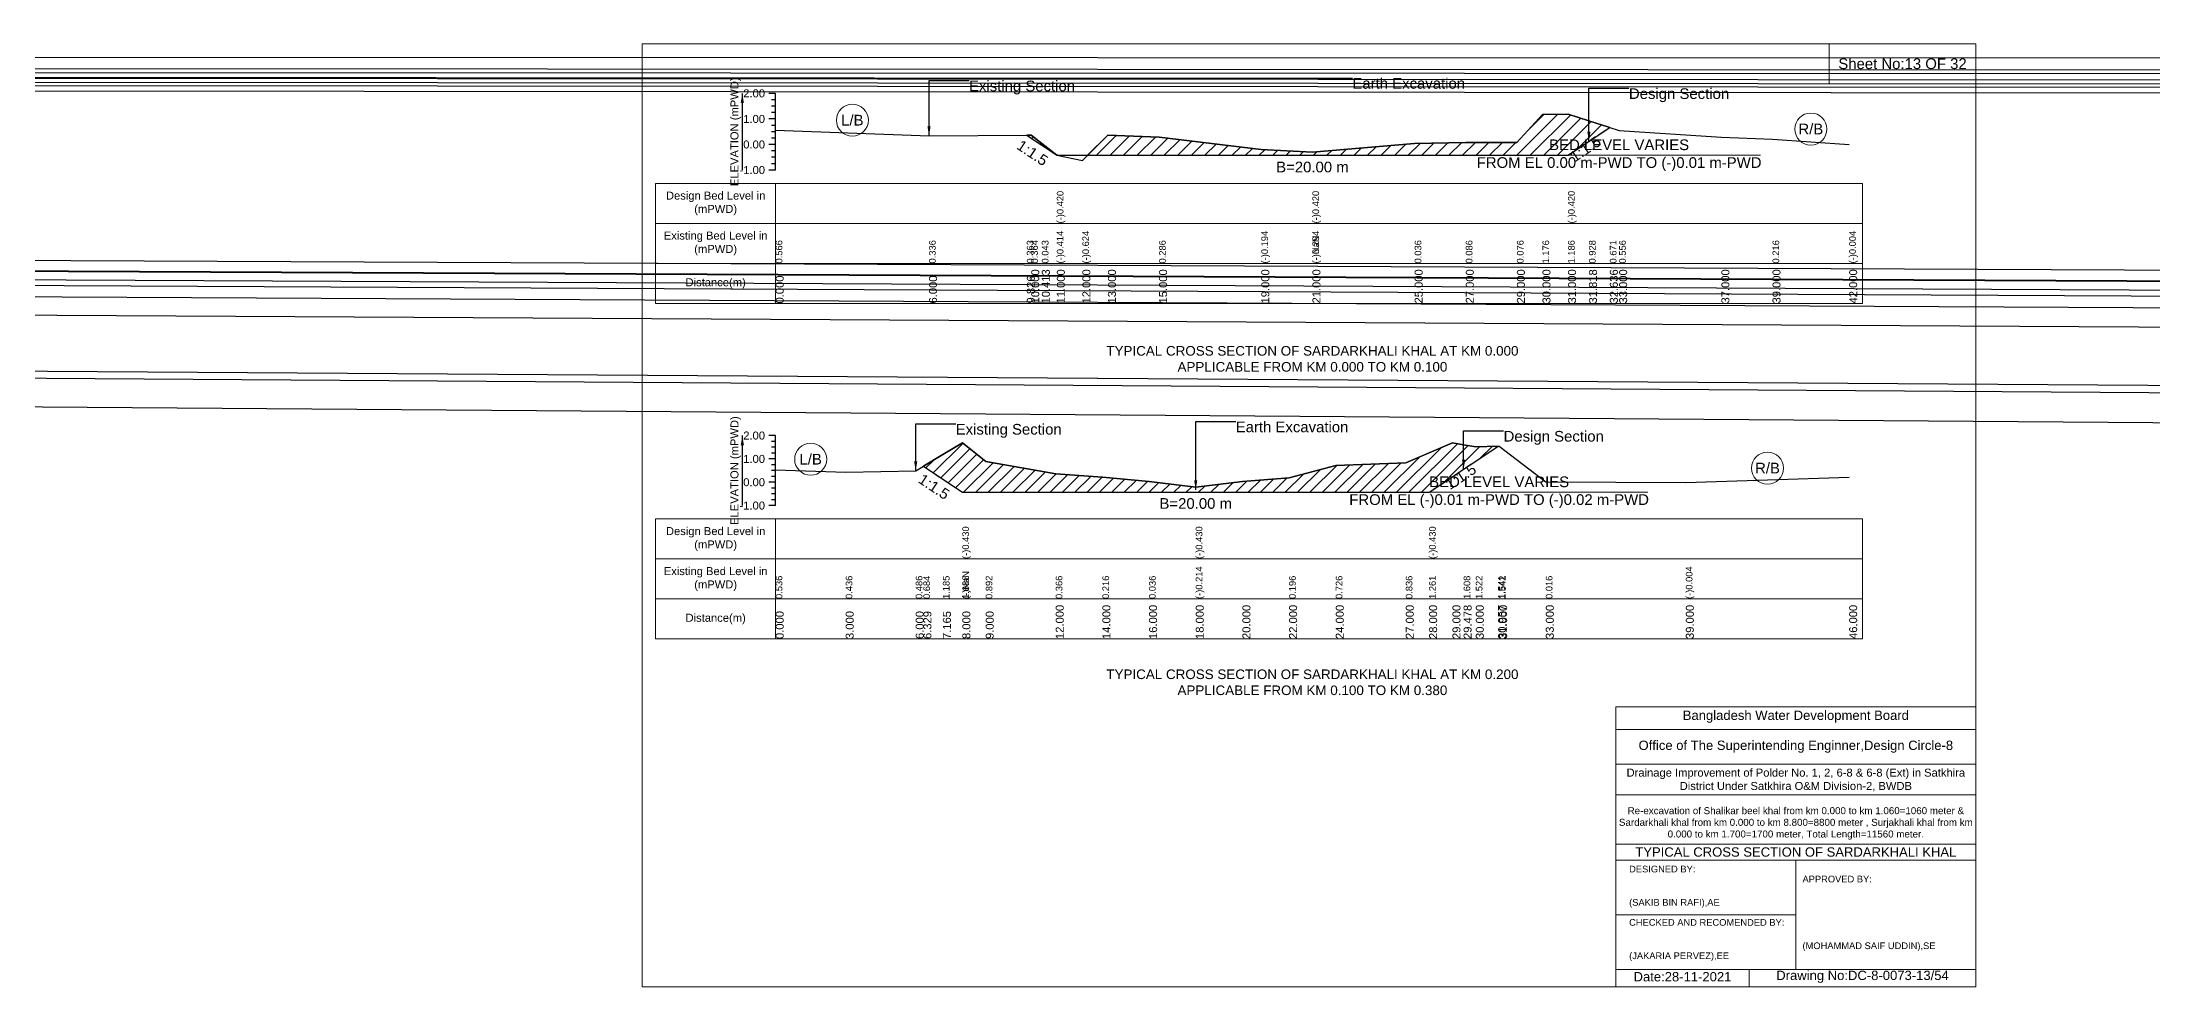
# Model space of a CAD drawing. Header units: inches. Extents: x 0 to 416000, y -4242 to 7.
# Drawn here: x 217300 to 226796, y -4242 to 7 of the extents above; entities that cross this region are included whole.
import ezdxf

# ---------------------------------------------------------------- set-up
doc = ezdxf.new("R2010")
doc.units = ezdxf.units.IN
doc.header["$LTSCALE"] = 7
doc.header["$MEASUREMENT"] = 0
doc.linetypes.add('DASHED', pattern=[0.75, 0.5, -0.25])
for name, color, linetype, lineweight in [('Cross section Data Border', 7, 'Continuous', 9), ('Cross Section Labels', 7, 'Continuous', 9), ('Design_Bed_Level for Xsection', 7, 'DASHED', 25), ('Existing_Bed_Level for Xsection', 7, 'Continuous', 25), ('Long Section Labels', 7, 'Continuous', 9)]:
    doc.layers.add(name, color=color, linetype=linetype, lineweight=lineweight)
doc.styles.get("Standard").update_dxf_attribs({"font": 'arial.ttf'})
doc.dimstyles.get("Standard").update_dxf_attribs({"dimtxt": 0.18, "dimasz": 0.18, "dimexe": 0.18, "dimexo": 0.0625, "dimgap": 0.09, "dimtad": 0, "dimtih": 1, "dimtoh": 1, "dimdec": 4, "dimzin": 0, "dimdsep": 46, "dimtxsty": 'Standard', "dimcen": 0.09, "dimadec": 0, "dimazin": 0, "dimtfac": 1, "dimtdec": 4, "dimtofl": 0, "dimtmove": 0, "dimatfit": 3, "dimfxl": 1, "dimtolj": 1, "dimtzin": 0, "dimarcsym": 0})

msp = doc.modelspace()

# ---------------------------------------------------------------- hatches: boundary and pattern name
at = {"layer": 'Existing_Bed_Level for Xsection'}
h = msp.add_hatch(dxfattribs=at)
h.set_pattern_fill('ANSI31', color=256, scale=345, style=0)
h.paths.add_polyline_path([(222003.7, -501.5), (222095, -501.5), (222325, -501.5), (222785, -501.5), (223015, -501.5), (223475, -501.5), (223705, -501.5), (223935, -501.5), (224050, -501.5), (224165, -501.5), (224259.1, -438.8), (224353.1, -376.1), (224259.1, -346.5), (224165, -316.9), (224050, -318), (223935, -444.5), (223705, -443.4), (223475, -449.1), (223015, -487.1), (222785, -475.6), (222325, -420.4), (222095, -411.4)])
h = msp.add_hatch(dxfattribs=at)
h.set_pattern_fill('ANSI31', color=256, scale=345, style=0)
h.paths.add_polyline_path([(221730, -411.5), (221750, -424.9), (221797.5, -456.5), (221865, -501.5), (221868.3, -501.5), (221865, -500.9), (221797.5, -448.3), (221750, -411.4)])
h = msp.add_hatch(dxfattribs=at)
h.set_pattern_fill('ANSI31', color=256, scale=315, style=0)
h.paths.add_polyline_path([(221264.6, -1900.7), (221352.3, -1959.2), (221440, -2017.7), (221545, -2017.7), (221860, -2017.7), (222070, -2017.7), (222280, -2017.7), (222490, -2017.7), (222700, -2017.7), (222910, -2017.7), (223120, -2017.7), (223435, -2017.7), (223540, -2017.7), (223645, -1947.7), (223695.2, -1914.2), (223750, -1877.7), (223850.5, -1810.7), (223750, -1812.7), (223695.2, -1803.7), (223645, -1795.5), (223540, -1840.1), (223435, -1884.8), (223120, -1896.3), (222910, -1952), (222700, -1968.8), (222490, -1995), (222280, -1968.8), (222070, -1949.8), (221860, -1934.1), (221545, -1878.9), (221440, -1795.5), (221352.3, -1848.1)])

# ---------------------------------------------------------------- linework, layer by layer
at = {"layer": 'Cross section Data Border'}
for points in [[(220000, 0), (226000, 0), (226000, -4242), (220000, -4242)], [(225340, 0), (226000, 0), (226000, -180), (225340, -180)], [(220060, -628.2), (225490, -628.2), (225490, -1168.2), (220060, -1168.2)], [(220060, -2137.5), (225490, -2137.5), (225490, -2677.5), (220060, -2677.5)]]:
    msp.add_lwpolyline(points, close=True, dxfattribs=at)
for points in [[(220600, -628.2), (220600, -1168.2)], [(220060, -808.2), (225490, -808.2)], [(220060, -988.2), (225490, -988.2)], [(220600, -2137.5), (220600, -2677.5)], [(220060, -2317.5), (225490, -2317.5)], [(220060, -2497.5), (225490, -2497.5)], [(224380, -4242), (224380, -2982), (226000, -2982)], [(224380, -3084), (226000, -3084)], [(224380, -3240), (226000, -3240)], [(224380, -3378), (226000, -3378)], [(224380, -3600), (226000, -3600)], [(224380, -3672), (226000, -3672)], [(225190, -3672), (225190, -4164)], [(224380, -3918), (225190, -3918)], [(224380, -4164), (226000, -4164)], [(224980, -4164), (224980, -4242)]]:
    msp.add_lwpolyline(points, dxfattribs=at)
at = {"layer": 'Cross Section Labels'}
for points in [[(223758.7, -501.5), (225031.3, -501.5)], [(223185.2, -2017.7), (224524.8, -2017.7)]]:
    msp.add_lwpolyline(points, dxfattribs=at)
for centre in [(220945, -343.9), (225257.5, -383.6), (220757.5, -1869), (225062.5, -1908.9)]:
    msp.add_circle(centre, 72, dxfattribs=at)
at = {"layer": 'Design_Bed_Level for Xsection'}
for points in [[(221730, -411.5), (221797.5, -456.5), (221865, -501.5), (223015, -501.5), (224165, -501.5), (224259.1, -438.8), (224353.1, -376.1)], [(221264.6, -1900.7), (221352.3, -1959.2), (221440, -2017.7), (222490, -2017.7), (223540, -2017.7), (223695.2, -1914.2), (223850.5, -1810.7)]]:
    msp.add_lwpolyline(points, dxfattribs=at)
at = {"layer": 'Existing_Bed_Level for Xsection'}
for points in [[(220600, -223.2), (220570, -223.2)], [(220600, -252), (220582, -252)], [(220600, -280.7), (220582, -280.7)], [(220600, -568.2), (220600, -453.2), (220600, -338.2), (220600, -223.2)], [(220600, -338.2), (220570, -338.2)], [(220600, -309.5), (220582, -309.5)], [(220600, -367), (220582, -367)], [(220600, -388.1), (221290, -414.6), (221730, -411.5), (221750, -411.4), (221797.5, -448.3), (221865, -500.9), (221865, -500.9), (221980, -525), (222095, -411.4), (222325, -420.4), (222785, -475.6), (223015, -487.1), (223015, -487.1), (223475, -449.1), (223705, -443.4), (223935, -444.5), (224050, -318), (224165, -316.9), (224165, -316.9), (224259.1, -346.5), (224353.1, -376.1), (224395, -389.3), (224855, -420.4), (225085, -428.4), (225430, -453.7)], [(220600, -453.2), (220570, -453.2)], [(220600, -395.7), (220582, -395.7)], [(220600, -424.5), (220582, -424.5)], [(220600, -568.2), (220570, -568.2)], [(220600, -482), (220582, -482)], [(220600, -510.7), (220582, -510.7)], [(220600, -539.5), (220582, -539.5)], [(220600, -1762.5), (220570, -1762.5)], [(220600, -1788.8), (220582, -1788.8)], [(220600, -2077.5), (220600, -1972.5), (220600, -1867.5), (220600, -1762.5)], [(220600, -1916.2), (220915, -1926.8), (221230, -1921.5), (221264.6, -1900.7), (221352.3, -1848.1), (221440, -1795.5), (221440, -1795.5), (221545, -1878.9), (221860, -1934.1), (222070, -1949.8), (222280, -1968.8), (222490, -1995), (222490, -1995), (222700, -1968.8), (222910, -1952), (223120, -1896.3), (223435, -1884.8), (223540, -1840.1), (223540, -1840.1), (223645, -1795.5), (223695.2, -1803.7), (223750, -1812.7), (223850.5, -1810.7), (223855, -1810.6), (224065, -1970.8), (224695, -1973), (225430, -1949.8)], [(220600, -1867.5), (220570, -1867.5)], [(220600, -1815), (220582, -1815)], [(220600, -1841.3), (220582, -1841.3)], [(220600, -1893.8), (220582, -1893.8)], [(220600, -1972.5), (220570, -1972.5)], [(220600, -1920), (220582, -1920)], [(220600, -1946.3), (220582, -1946.3)], [(220600, -2077.5), (220570, -2077.5)], [(220600, -1998.8), (220582, -1998.8)], [(220600, -2025), (220582, -2025)], [(220600, -2051.3), (220582, -2051.3)]]:
    msp.add_lwpolyline(points, dxfattribs=at)
for points in [[(222003.7, -501.5), (222095, -501.5), (222325, -501.5), (222785, -501.5), (223015, -501.5), (223015, -501.5), (223475, -501.5), (223705, -501.5), (223935, -501.5), (224050, -501.5), (224165, -501.5), (224165, -501.5), (224259.1, -438.8), (224353.1, -376.1), (224259.1, -346.5), (224165, -316.9), (224165, -316.9), (224050, -318), (223935, -444.5), (223705, -443.4), (223475, -449.1), (223015, -487.1), (223015, -487.1), (222785, -475.6), (222325, -420.4), (222095, -411.4)], [(221730, -411.5), (221730, -411.5), (221750, -424.9), (221797.5, -456.5), (221865, -501.5), (221865, -501.5), (221868.3, -501.5), (221865, -500.9), (221865, -500.9), (221797.5, -448.3), (221750, -411.4), (221730, -411.5)], [(221264.6, -1900.7), (221264.6, -1900.7), (221352.3, -1959.2), (221440, -2017.7), (221440, -2017.7), (221545, -2017.7), (221860, -2017.7), (222070, -2017.7), (222280, -2017.7), (222490, -2017.7), (222490, -2017.7), (222700, -2017.7), (222910, -2017.7), (223120, -2017.7), (223435, -2017.7), (223540, -2017.7), (223540, -2017.7), (223645, -1947.7), (223695.2, -1914.2), (223750, -1877.7), (223850.5, -1810.7), (223750, -1812.7), (223695.2, -1803.7), (223645, -1795.5), (223540, -1840.1), (223540, -1840.1), (223435, -1884.8), (223120, -1896.3), (222910, -1952), (222700, -1968.8), (222490, -1995), (222490, -1995), (222280, -1968.8), (222070, -1949.8), (221860, -1934.1), (221545, -1878.9), (221440, -1795.5), (221440, -1795.5), (221352.3, -1848.1), (221264.6, -1900.7)]]:
    msp.add_lwpolyline(points, close=True, dxfattribs=at)

# ---------------------------------------------------------------- texts
at = {"layer": 'Cross section Data Border', "attachment_point": 5}
for s, insert, char_height in [('Sheet No:13 OF 32', (225670, -90), 48), ('Bangladesh Water Development Board', (225190, -3027), 42), ('Office of The Superintending Enginner,Design Circle-8', (225190, -3162), 42)]:
    msp.add_mtext(s, dxfattribs=dict(at, insert=insert, char_height=char_height))
at = {"layer": 'Cross section Data Border'}
for s, insert, char_height, width, attachment_point in [('Design Bed Level in (mPWD)', (220330, -718.2), 36, 480, 5), ('Existing Bed Level in (mPWD)', (220330, -898.2), 36, 480, 5), ('Distance(m)', (220330, -1078.2), 36, 480, 5), ('Design Bed Level in (mPWD)', (220330, -2227.5), 36, 480, 5), ('Existing Bed Level in (mPWD)', (220330, -2407.5), 36, 480, 5), ('Distance(m)', (220330, -2587.5), 36, 480, 5), ('Drainage Improvement of Polder No. 1, 2, 6-8 & 6-8 (Ext) in Satkhira District Under Satkhira O&M Division-2, BWDB', (225190, -3312), 36, 1680, 5), ('Re-excavation of Shalikar beel khal from km 0.000 to km 1.060=1060 meter & Sardarkhali khal from km 0.000 to km 8.800=8800 meter , Surjakhali khal from km 0.000 to km 1.700=1700 meter, Total Length=11560 meter.', (225190, -3507), 31.4683, 1620, 5), ('DESIGNED BY:^J^J^J(SAKIB BIN RAFI),AE', (224440, -3792), 30, 840, 4), ('TYPICAL CROSS SECTION OF SARDARKHALI KHAL', (225190, -3636), 42, 1680, 5), ('APPROVED BY:^J^J^J^J^J^J(MOHAMMAD SAIF UDDIN),SE', (225220, -3912), 30, 840, 4), ('CHECKED AND RECOMENDED BY:^J^J^J(JAKARIA PERVEZ),EE', (224440, -4032), 30, 840, 4), ('Date:28-11-2021', (224680, -4197), 42, 840, 5), ('Drawing No:DC-8-0073-13/54', (225490, -4197), 42, 1320, 5)]:
    msp.add_mtext(s, dxfattribs=dict(at, insert=insert, char_height=char_height, width=width, attachment_point=attachment_point))
at = {"layer": 'Cross Section Labels'}
for s, insert, char_height, attachment_point in [('Existing Section', (221470, -165.7), 48, 1), ('Earth Excavation', (223195, -154.2), 48, 1), ('Design Section', (224439.1, -200.2), 48, 1), ('L/B', (220945, -343.9), 48, 5), ('R/B', (225257.5, -383.6), 48, 5), ('BED LEVEL VARIES ^JFROM EL 0.00 m-PWD TO (-)0.01 m-PWD', (224395, -501.5), 48, 5), ('B=20.00 m', (223015, -530.3), 48, 2), ('TYPICAL CROSS SECTION OF SARDARKHALI KHAL AT KM 0.000^JAPPLICABLE FROM KM 0.000 TO KM 0.100', (223015, -1417.5), 43.2, 5), ('Existing Section', (221410, -1710), 48, 1), ('Earth Excavation', (222670, -1699.5), 48, 1), ('Design Section', (223875.2, -1741.5), 48, 1), ('L/B', (220757.5, -1869), 48, 5), ('R/B', (225062.5, -1908.9), 48, 5), ('BED LEVEL VARIES ^JFROM EL (-)0.01 m-PWD TO (-)0.02 m-PWD', (223855, -2017.7), 48, 5), ('B=20.00 m', (222490, -2043.9), 48, 2), ('TYPICAL CROSS SECTION OF SARDARKHALI KHAL AT KM 0.200^JAPPLICABLE FROM KM 0.100 TO KM 0.380', (223015, -2872.5), 43.2, 5)]:
    msp.add_mtext(s, dxfattribs=dict(at, insert=insert, char_height=char_height, attachment_point=attachment_point))
at = {"layer": 'Cross Section Labels', "char_height": 48, "attachment_point": 2}
for insert, rotation in [((221768.7, -470.9), 326.30993), ((224230.3, -453.2), 33.69007), ((223669, -1927.3), 33.69007), ((221326, -1972.3), 326.30993)]:
    msp.add_mtext('1:1.5', dxfattribs=dict(at, insert=insert, rotation=rotation))
at = {"layer": 'Existing_Bed_Level for Xsection', "char_height": 36, "attachment_point": 5, "rotation": 90}
for insert in [(220420, -395.7), (220420, -1920)]:
    msp.add_mtext('ELEVATION (mPWD)', dxfattribs=dict(at, insert=insert))
at = {"layer": 'Existing_Bed_Level for Xsection', "char_height": 36, "attachment_point": 6}
for s, insert in [('2.00', (220552, -223.2)), ('1.00', (220552, -338.2)), ('0.00', (220552, -453.2)), ('-1.00', (220552, -568.2)), ('2.00', (220552, -1762.5)), ('1.00', (220552, -1867.5)), ('0.00', (220552, -1972.5)), ('-1.00', (220552, -2077.5))]:
    msp.add_mtext(s, dxfattribs=dict(at, insert=insert))
at = {"layer": 'Long Section Labels', "attachment_point": 1, "rotation": 90}
for s, insert, char_height in [('(-)0.420', (221865, -808.2), 30), ('(-)0.420', (223015, -808.2), 30), ('(-)0.420', (224165, -808.2), 30), ('(-)0.414', (221865, -988.2), 30), ('(-)0.414', (221865, -988.2), 30), ('(-)0.414', (221865, -988.2), 30), ('(-)0.624', (221980, -988.2), 30), ('(-)0.194', (222785, -988.2), 30), ('(-)0.294', (223015, -988.2), 30), ('(-)0.294', (223015, -988.2), 30), ('(-)0.004', (225430, -988.2), 30), ('0.566', (220600, -988.2), 30), ('0.336', (221290, -988.2), 30), ('0.363', (221730, -988.2), 30), ('0.364', (221750, -988.2), 30), ('0.364', (221750, -988.2), 30), ('0.043', (221797.5, -988.2), 30), ('0.286', (222325, -988.2), 30), ('0.286', (222325, -988.2), 30), ('(-)NaN', (223015, -988.2), 30), ('(-)NaN', (223015, -988.2), 30), ('0.036', (223475, -988.2), 30), ('0.086', (223705, -988.2), 30), ('0.076', (223935, -988.2), 30), ('1.176', (224050, -988.2), 30), ('1.186', (224165, -988.2), 30), ('1.186', (224165, -988.2), 30), ('0.928', (224259.1, -988.2), 30), ('0.671', (224353.1, -988.2), 30), ('0.556', (224395, -988.2), 30), ('0.216', (225085, -988.2), 30), ('0.000', (220600, -1168.2), 36), ('6.000', (221290, -1168.2), 36), ('10.000', (221750, -1168.2), 36), ('10.413', (221797.5, -1168.2), 36), ('11.000', (221865, -1168.2), 36), ('11.000', (221865, -1168.2), 36), ('11.000', (221865, -1168.2), 36), ('12.000', (221980, -1168.2), 36), ('13.000', (222095, -1168.2), 36), ('15.000', (222325, -1168.2), 36), ('19.000', (222785, -1168.2), 36), ('21.000', (223015, -1168.2), 36), ('21.000', (223015, -1168.2), 36), ('21.000', (223015, -1168.2), 36), ('25.000', (223475, -1168.2), 36), ('27.000', (223705, -1168.2), 36), ('29.000', (223935, -1168.2), 36), ('30.000', (224050, -1168.2), 36), ('31.000', (224165, -1168.2), 36), ('31.000', (224165, -1168.2), 36), ('31.000', (224165, -1168.2), 36), ('31.818', (224259.1, -1168.2), 36), ('32.636', (224353.1, -1168.2), 36), ('33.000', (224395, -1168.2), 36), ('37.000', (224855, -1168.2), 36), ('39.000', (225085, -1168.2), 36), ('42.000', (225430, -1168.2), 36), ('9.826', (221730, -1168.2), 36), ('(-)0.430', (221440, -2317.5), 30), ('(-)0.430', (222490, -2317.5), 30), ('(-)0.430', (223540, -2317.5), 30), ('(-)0.214', (222490, -2497.5), 30), ('(-)0.214', (222490, -2497.5), 30), ('(-)0.214', (222490, -2497.5), 30), ('(-)0.004', (224695, -2497.5), 30), ('0.536', (220600, -2497.5), 30), ('0.436', (220915, -2497.5), 30), ('0.486', (221230, -2497.5), 30), ('0.684', (221264.6, -2497.5), 30), ('1.185', (221352.3, -2497.5), 30), ('(-)NaN', (221440, -2497.5), 30), ('1.686', (221440, -2497.5), 30), ('1.686', (221440, -2497.5), 30), ('1.686', (221440, -2497.5), 30), ('0.892', (221545, -2497.5), 30), ('0.366', (221860, -2497.5), 30), ('0.216', (222070, -2497.5), 30), ('0.216', (222070, -2497.5), 30), ('0.036', (222280, -2497.5), 30), ('0.036', (222280, -2497.5), 30), ('0.196', (222910, -2497.5), 30), ('0.726', (223120, -2497.5), 30), ('0.836', (223435, -2497.5), 30), ('1.261', (223540, -2497.5), 30), ('1.261', (223540, -2497.5), 30), ('1.261', (223540, -2497.5), 30), ('1.608', (223695.2, -2497.5), 30), ('1.522', (223750, -2497.5), 30), ('1.541', (223850.5, -2497.5), 30), ('1.542', (223855, -2497.5), 30), ('0.016', (224065, -2497.5), 30), ('0.000', (220600, -2677.5), 36), ('3.000', (220915, -2677.5), 36), ('6.000', (221230, -2677.5), 36), ('6.329', (221264.6, -2677.5), 36), ('7.165', (221352.3, -2677.5), 36), ('8.000', (221440, -2677.5), 36), ('8.000', (221440, -2677.5), 36), ('8.000', (221440, -2677.5), 36), ('9.000', (221545, -2677.5), 36), ('12.000', (221860, -2677.5), 36), ('14.000', (222070, -2677.5), 36), ('16.000', (222280, -2677.5), 36), ('18.000', (222490, -2677.5), 36), ('18.000', (222490, -2677.5), 36), ('18.000', (222490, -2677.5), 36), ('20.000', (222700, -2677.5), 36), ('22.000', (222910, -2677.5), 36), ('24.000', (223120, -2677.5), 36), ('27.000', (223435, -2677.5), 36), ('28.000', (223540, -2677.5), 36), ('28.000', (223540, -2677.5), 36), ('28.000', (223540, -2677.5), 36), ('29.000', (223645, -2677.5), 36), ('29.478', (223695.2, -2677.5), 36), ('30.000', (223750, -2677.5), 36), ('30.957', (223850.5, -2677.5), 36), ('31.000', (223855, -2677.5), 36), ('33.000', (224065, -2677.5), 36), ('39.000', (224695, -2677.5), 36), ('46.000', (225430, -2677.5), 36)]:
    msp.add_mtext(s, dxfattribs=dict(at, insert=insert, char_height=char_height))

# ---------------------------------------------------------------- leaders
at = {"layer": 'Cross Section Labels', "annotation_type": 0, "has_hookline": 1, "hookline_direction": 0}
for points, text_width in [([(0, 0), (223015, -154.2), (223194.9, -154.2)], 497), ([(0, 0), (252652, -245.4), (252831.9, -245.4)], 497), ([(0, 0), (262182, -225.9), (262361.9, -225.9)], 497), ([(0, 0), (313700, -185.7), (313879.9, -185.7)], 497), ([(0, 0), (332446, -171.3), (332625.9, -171.3)], 497), ([(0, 0), (342778, -95.2), (342957.9, -95.2)], 497), ([(0, 0), (383141, -273.2), (383320.9, -273.2)], 497), ([(0, 0), (392544, -311.8), (392723.9, -311.8)], 497), ([(0, 0), (402652, -286.9), (402831.9, -286.9)], 497), ([(0, 0), (292730, -1643.9), (292909.9, -1643.9)], 497), ([(0, 0), (302388, -1582.6), (302567.9, -1582.6)], 497), ([(0, 0), (322958, -1614.4), (323137.9, -1614.4)], 497), ([(0, 0), (332565, -1623.5), (332744.9, -1623.5)], 497), ([(0, 0), (342899, -1610.9), (343078.9, -1610.9)], 497), ([(0, 0), (372584, -1670.8), (372763.9, -1670.8)], 497), ([(0, 0), (382536, -1802.2), (382715.9, -1802.2)], 497), ([(0, 0), (232555, -1747.4), (232734.9, -1747.4)], 497), ([(0, 0), (242747, -1679.5), (242926.9, -1679.5)], 497), ([(0, 0), (252778, -1712.3), (252957.9, -1712.3)], 497), ([(221290, -414.6), (221290, -165.7), (221469.9, -165.7)], 467.2), ([(224259.1, -438.8), (224259.1, -200.2), (224439, -200.2)], 441.2), ([(222490, -2006.3), (222490, -1699.5), (222669.9, -1699.5)], 497), ([(221230, -1921.5), (221230, -1710), (221409.9, -1710)], 467.2), ([(223695.2, -1914.2), (223695.2, -1741.5), (223875.1, -1741.5)], 441.2)]:
    msp.add_leader(points, dimstyle='Standard', override={"dimasz": 43.2}, dxfattribs=dict(at, text_width=text_width))
at = {"layer": 'Existing_Bed_Level for Xsection'}
for points in [[(220450, -223.2), (220450, -568.2)], [(220450, -1762.5), (220450, -2077.5)]]:
    msp.add_leader(points, dimstyle='Standard', override={"dimasz": 43.2}, dxfattribs=at)

doc.saveas('drawing.dxf')
